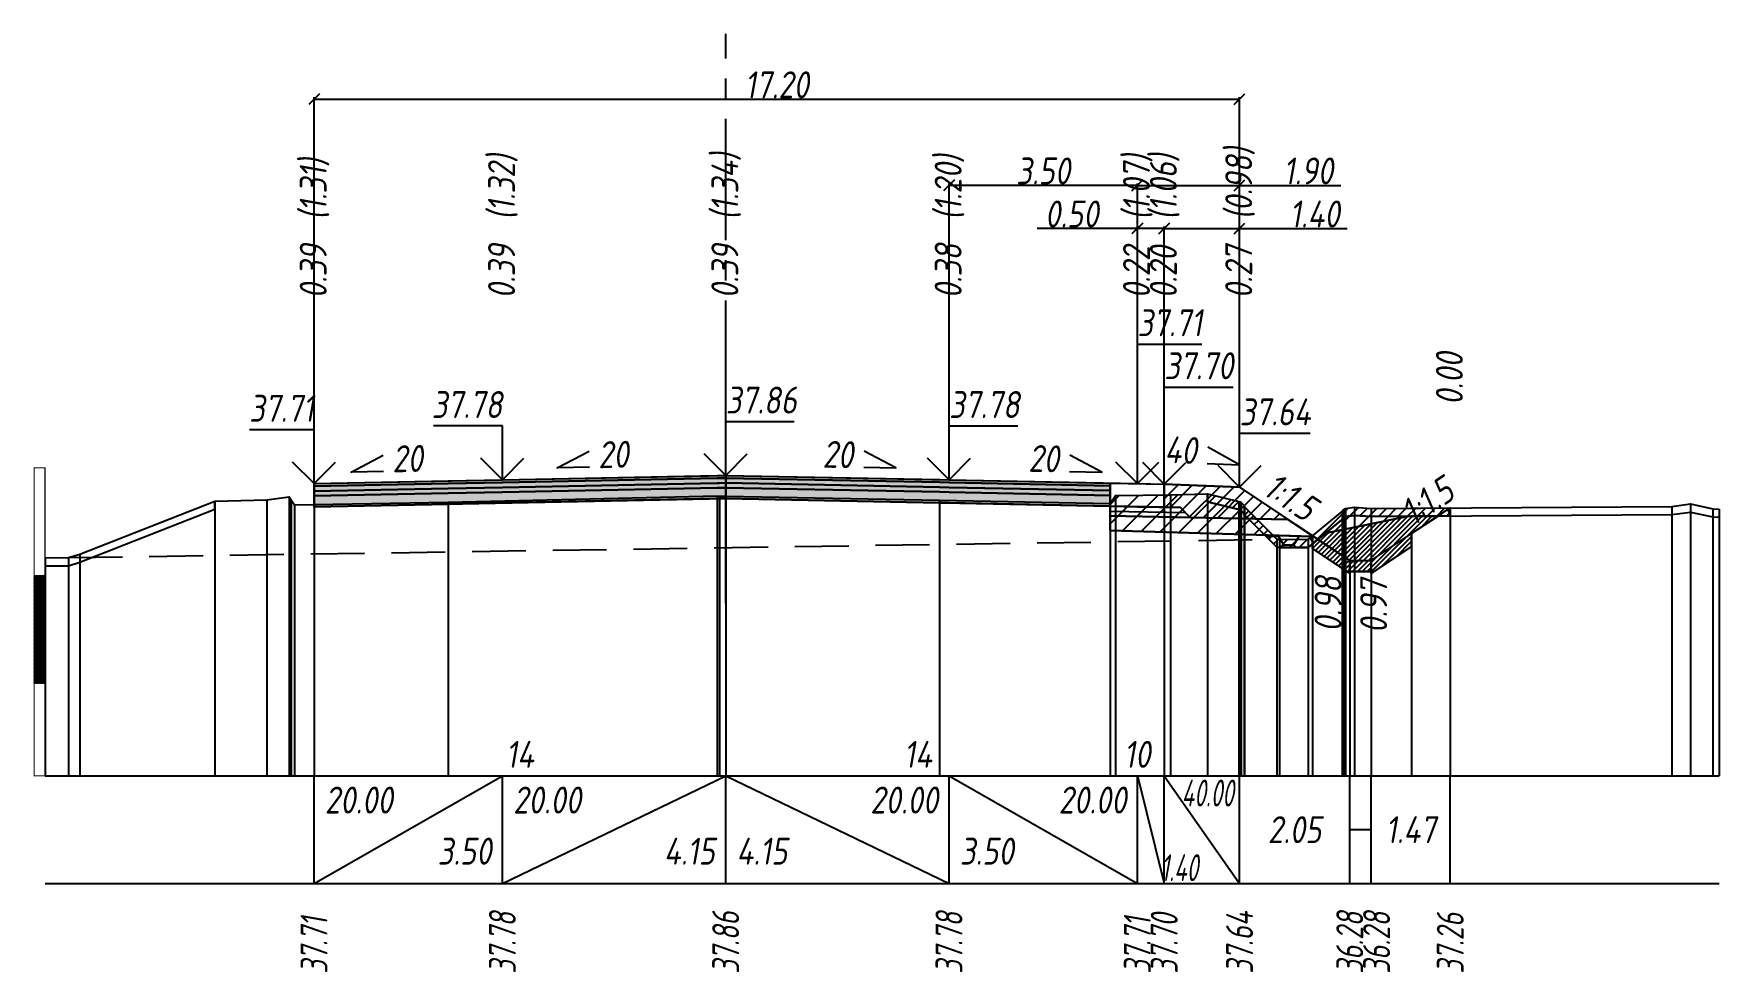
# Model space of a CAD drawing. Extents: x -717 to 1451, y -133302 to 233.
# Drawn here: x 81 to 237.6, y -90543.3 to -90456.1 of the extents above; entities that cross this region are included whole.
import ezdxf
from ezdxf.enums import TextEntityAlignment as Align

# ---------------------------------------------------------------- set-up
doc = ezdxf.new("R2010")
doc.units = 0
doc.linetypes.add('осевая2', pattern=[1.125, 0.75, -0.125, 0.125, -0.125])
doc.linetypes.add('штриховая', pattern=[0.75, 0.5, -0.25])
for name, color, linetype in [('Интерполированный поперечник', 2, 'Continuous'), ('Код_514', 1, 'Continuous'), ('Контур_0', 7, 'Continuous'), ('Контур_2521', 7, 'Continuous'), ('Контур_2564', 7, 'Continuous'), ('Контур_2660', 7, 'Continuous'), ('Контур_2665', 7, 'Continuous'), ('Контур_400', 7, 'Continuous'), ('Контур_508', 7, 'Continuous'), ('Контур_512', 7, 'Continuous'), ('Контур_513', 7, 'Continuous'), ('Красный поперечник', 1, 'Continuous'), ('Линейка абсолютных высот', 7, 'Continuous'), ('Объём_2501', 7, 'Continuous'), ('Объём_2564', 7, 'Continuous'), ('Объём_2650', 7, 'Continuous'), ('Объём_2660', 7, 'Continuous'), ('Объём_2661', 7, 'Continuous'), ('Объём_2663', 7, 'Continuous'), ('Объём_2664', 7, 'Continuous'), ('Объём_2665', 7, 'Continuous'), ('Объём_2666', 7, 'Continuous'), ('Объём_2753', 7, 'Continuous'), ('Ось', 1, 'осевая2'), ('Откосы', 7, 'Continuous'), ('Отметки покрытия', 7, 'Continuous'), ('Рабочие отметки', 7, 'Continuous'), ('Рабочие отметки доп.', 7, 'Continuous'), ('Слои выравнивания', 7, 'Continuous'), ('Таблица', 7, 'Continuous'), ('Уклоны проезжей части', 7, 'Continuous'), ('Черный поперечник', 3, 'Continuous')]:
    doc.layers.add(name, color=color, linetype=linetype)
for name, color, linetype, true_color in [('Контур_2540', 2, 'Continuous', 0xffff00), ('Контур_2560', 2, 'Continuous', 0xffff00), ('Контур_2561', 7, 'Continuous', 0xff8040), ('Контур_2562', 3, 'Continuous', 0x00ff00), ('Контур_2563', 7, 'Continuous', 0xff8000), ('Контур_2570', 7, 'Continuous', 0x80ff00), ('Контур_2583', 3, 'Continuous', 0x00ff00), ('Контур_2584', 3, 'Continuous', 0x00ff00), ('Контур_2725', 7, 'Continuous', 0x323232), ('Контур_2736', 4, 'Continuous', 0x00ffff), ('Контур_2760', 7, 'Continuous', 0x323232), ('Контур_2761', 7, 'Continuous', 0x323232), ('Контур_2762', 7, 'Continuous', 0x323232), ('Контур_2763', 7, 'Continuous', 0x323232), ('Контур_402', 7, 'Continuous', 0xff6464), ('Контур_703', 4, 'Continuous', 0x00ffff), ('Контур_707', 4, 'Continuous', 0x00ffff), ('Контур_720', 131, 'Continuous', 0xaaffff), ('Объём_2500', 7, 'Continuous', 0xc0c0c0), ('Объём_2520', 7, 'Continuous', 0x80ffff), ('Объём_2540', 2, 'Continuous', 0xffff00), ('Объём_2560', 2, 'Continuous', 0xffff00), ('Объём_2561', 7, 'Continuous', 0xff8040), ('Объём_2562', 3, 'Continuous', 0x00ff00), ('Объём_2563', 7, 'Continuous', 0xff8000), ('Объём_2570', 7, 'Continuous', 0x80ff00), ('Объём_2580', 3, 'Continuous', 0x00ff00), ('Объём_2583', 3, 'Continuous', 0x00ff00), ('Объём_2584', 3, 'Continuous', 0x00ff00), ('Объём_2593', 3, 'Continuous', 0x00ff00), ('Объём_2597', 3, 'Continuous', 0x00ff00), ('Объём_2600', 7, 'Continuous', 0x808000), ('Объём_2620', 2, 'Continuous', 0xffff00), ('Объём_2746', 2, 'Continuous', 0xffff00)]:
    doc.layers.add(name, color=color, linetype=linetype, true_color=true_color)
doc.styles.get("Standard").update_dxf_attribs({"font": 'txt', "height": 2.5})
doc.styles.add('М', font='romand.shx', dxfattribs={"width": 0.8, "oblique": 10, "height": 2.5})
doc.dimstyles.get("Standard").update_dxf_attribs({"dimtxt": 0.18, "dimasz": 0.18, "dimexe": 0.18, "dimexo": 0.0625, "dimgap": 0.09, "dimtad": 0, "dimtih": 1, "dimtoh": 1, "dimdec": 4, "dimzin": 0, "dimdsep": 46, "dimtxsty": 'Standard', "dimcen": 0.09, "dimadec": 0, "dimazin": 0, "dimtfac": 1, "dimtdec": 4, "dimtofl": 0, "dimtmove": 0, "dimatfit": 3, "dimfxl": 1, "dimtolj": 1, "dimtzin": 0, "dimarcsym": 0})

# ---------------------------------------------------------------- blocks, each defined once
blk = doc.blocks.new('_Oblique')
at = {"color": 0, "linetype": 'ByBlock', "lineweight": -2}
blk.add_line((-0.5, -0.5), (0.5, 0.5), dxfattribs=at)
blk = doc.blocks.new('*D3387')
at = {"color": 0, "lineweight": -2, "transparency": 16777216}
for p, q in [((186.07, -90497.9), (186.07, -90473.96)), ((186.07, -90474.14), (193.07, -90474.14)), ((193.07, -90498.18), (193.07, -90473.96)), ((193.07, -90474.14), (203.05, -90474.14))]:
    blk.add_line(p, q, dxfattribs=at)
at = {"layer": 'Defpoints', "color": 0, "transparency": 16777216}
for p in [(193.07, -90474.14), (186.07, -90497.96), (193.07, -90498.24)]:
    blk.add_point(p, dxfattribs=at)
at = {"color": 0, "lineweight": -2, "transparency": 16777216, "rotation": 180}
blk.add_blockref('_Oblique', (186.07, -90474.14), dxfattribs=at)
at = {"color": 0, "lineweight": -2, "transparency": 16777216}
blk.add_blockref('_Oblique', (193.07, -90474.14), dxfattribs=at)
at = {"color": 0, "transparency": 16777216, "insert": (200.05, -90472.8), "char_height": 2.5, "width": 0.69, "attachment_point": 5, "style": 'М'}
blk.add_mtext('\\A1;1.40', dxfattribs=at)
blk = doc.blocks.new('*D3388')
at = {"color": 0, "lineweight": -2, "transparency": 16777216}
for p, q in [((183.57, -90474.14), (174.26, -90474.14)), ((183.57, -90497.85), (183.57, -90473.96)), ((186.07, -90474.14), (183.57, -90474.14)), ((186.07, -90497.9), (186.07, -90473.96))]:
    blk.add_line(p, q, dxfattribs=at)
at = {"layer": 'Defpoints', "color": 0, "transparency": 16777216}
for p in [(186.07, -90474.14), (183.57, -90497.91), (186.07, -90497.96)]:
    blk.add_point(p, dxfattribs=at)
at = {"color": 0, "lineweight": -2, "transparency": 16777216, "rotation": 180}
blk.add_blockref('_Oblique', (183.57, -90474.14), dxfattribs=at)
at = {"color": 0, "lineweight": -2, "transparency": 16777216}
blk.add_blockref('_Oblique', (186.07, -90474.14), dxfattribs=at)
at = {"color": 0, "transparency": 16777216, "insert": (177.48, -90472.8), "char_height": 2.5, "width": 0.72, "attachment_point": 5, "style": 'М'}
blk.add_mtext('\\A1;0.50', dxfattribs=at)
blk = doc.blocks.new('*D3389')
at = {"color": 0, "lineweight": -2, "transparency": 16777216}
for p, q in [((166.07, -90497.5), (166.07, -90469.96)), ((183.57, -90470.14), (166.07, -90470.14)), ((183.57, -90497.85), (183.57, -90469.96))]:
    blk.add_line(p, q, dxfattribs=at)
at = {"layer": 'Defpoints', "color": 0, "transparency": 16777216}
for p in [(166.07, -90470.14), (166.07, -90497.56), (183.57, -90497.91)]:
    blk.add_point(p, dxfattribs=at)
at = {"color": 0, "lineweight": -2, "transparency": 16777216, "rotation": 180}
blk.add_blockref('_Oblique', (166.07, -90470.14), dxfattribs=at)
at = {"color": 0, "lineweight": -2, "transparency": 16777216}
blk.add_blockref('_Oblique', (183.57, -90470.14), dxfattribs=at)
at = {"color": 0, "transparency": 16777216, "insert": (174.82, -90468.8), "char_height": 2.5, "width": 0.75, "attachment_point": 5, "style": 'М'}
blk.add_mtext('\\A1;3.50', dxfattribs=at)
blk = doc.blocks.new('*D3390')
at = {"color": 0, "lineweight": -2, "transparency": 16777216}
for p, q in [((183.57, -90497.85), (183.57, -90469.96)), ((183.57, -90470.14), (193.07, -90470.14)), ((193.07, -90498.18), (193.07, -90469.96)), ((193.07, -90470.14), (202.46, -90470.14))]:
    blk.add_line(p, q, dxfattribs=at)
at = {"layer": 'Defpoints', "color": 0, "transparency": 16777216}
for p in [(183.57, -90470.14), (183.57, -90497.91), (193.07, -90498.24)]:
    blk.add_point(p, dxfattribs=at)
at = {"color": 0, "lineweight": -2, "transparency": 16777216, "rotation": 180}
blk.add_blockref('_Oblique', (183.57, -90470.14), dxfattribs=at)
at = {"color": 0, "lineweight": -2, "transparency": 16777216}
blk.add_blockref('_Oblique', (193.07, -90470.14), dxfattribs=at)
at = {"color": 0, "transparency": 16777216, "insert": (199.45, -90468.8), "char_height": 2.5, "width": 0.69, "attachment_point": 5, "style": 'М'}
blk.add_mtext('\\A1;1.90', dxfattribs=at)
blk = doc.blocks.new('*D3391')
at = {"color": 0, "lineweight": -2, "transparency": 16777216}
for p, q in [((107.07, -90497.85), (107.07, -90461.96)), ((107.07, -90462.14), (193.07, -90462.14)), ((193.07, -90498.18), (193.07, -90461.96))]:
    blk.add_line(p, q, dxfattribs=at)
at = {"layer": 'Defpoints', "color": 0, "transparency": 16777216}
for p in [(193.07, -90462.14), (107.07, -90497.91), (193.07, -90498.24)]:
    blk.add_point(p, dxfattribs=at)
at = {"color": 0, "lineweight": -2, "transparency": 16777216, "rotation": 180}
blk.add_blockref('_Oblique', (107.07, -90462.14), dxfattribs=at)
at = {"color": 0, "lineweight": -2, "transparency": 16777216}
blk.add_blockref('_Oblique', (193.07, -90462.14), dxfattribs=at)
at = {"color": 0, "transparency": 16777216, "insert": (150.07, -90460.8), "char_height": 2.5, "width": 0.87, "attachment_point": 5, "style": 'М'}
blk.add_mtext('\\A1;17.20', dxfattribs=at)

msp = doc.modelspace()

# ---------------------------------------------------------------- hatches: boundary and pattern name
at = {"transparency": 33554681}
h = msp.add_hatch(dxfattribs=at)
h.set_pattern_fill('ANGLE', color=256)
h.set_pattern_definition([(0, (0, 0), (0, 6.985), [5.08, -1.905]), (90, (0, 0), (-6.985, 4e-16), [5.08, -1.905])])
h.paths.add_polyline_path([(199.427, -90503.78), (196.762, -90503.772), (196.526, -90503.765), (195.402, -90502.633), (199.839, -90502.767), (199.839, -90503.441)])
at = {"layer": 'Линейка абсолютных высот'}
h = msp.add_hatch(dxfattribs=at)
h.set_pattern_fill('ANSI37', scale=0.3, style=0)
h.set_pattern_definition([(45.00000125, (2.065976, -2497.30141), (-0.026516505928, 0.026516504769), []), (135.00000034, (2.065976, -2497.30141), (-0.02651650519, -0.026516505506), [])])
h.paths.add_polyline_path([(82.066, -90516.385), (82.066, -90506.385), (81.066, -90506.385), (81.066, -90516.385)])
at = {"layer": 'Объём_2563'}
h = msp.add_hatch(dxfattribs=at)
h.set_pattern_fill('ANSI31', color=256, scale=0.3)
h.paths.add_polyline_path([(188.484, -90500.994), (187.566, -90500.076), (186.066, -90500.046), (186.066, -90497.896), (193.066, -90498.176), (197.566, -90501.176)])
at = {"layer": 'Объём_2570'}
h = msp.add_hatch(dxfattribs=at)
h.set_pattern_fill('ANSI31', color=256, scale=0.2)
h.paths.add_polyline_path([(212.642, -90500.857), (205.291, -90500.907), (203.743, -90500.8), (202.899, -90500.912), (202.648, -90501.103), (202.598, -90501.176), (199.427, -90503.78), (196.762, -90503.772), (196.526, -90503.765), (193.532, -90500.751), (193.48, -90500.644), (193.214, -90500.346), (193.166, -90500.303), (193.003, -90500.256), (190.073, -90499.558), (190.073, -90498.808), (193.003, -90499.506), (193.166, -90499.553), (193.214, -90499.596), (193.48, -90499.894), (193.532, -90500.001), (196.526, -90503.015), (196.762, -90503.022), (199.427, -90503.03), (202.598, -90500.426), (202.648, -90500.353), (202.899, -90500.162), (203.743, -90500.05), (205.291, -90500.157), (212.642, -90500.107)])
at = {"layer": 'Объём_2600'}
h = msp.add_hatch(dxfattribs=at)
h.set_pattern_fill('ANSI31', color=6, scale=0.4)
h.paths.add_polyline_path([(193.214, -90500.346), (193.48, -90500.644), (193.532, -90500.751), (195.402, -90502.633), (181.045, -90502.203), (181.045, -90499.688), (181.546, -90498.939), (186.662, -90498.907), (190.073, -90498.808), (190.073, -90499.558), (193.003, -90500.256), (193.166, -90500.303)])
h = msp.add_hatch(dxfattribs=at)
h.set_pattern_fill('ANSI31', color=6, scale=0.4)
h.paths.add_polyline_path([(208.798, -90500.883), (201.05, -90502.447), (202.598, -90501.176), (202.648, -90501.103), (202.899, -90500.912), (203.743, -90500.8), (205.291, -90500.907)])
h = msp.add_hatch(dxfattribs=at)
h.set_pattern_fill('HONEY', color=5, scale=0.3)
h.paths.add_polyline_path([(211.505, -90500.865), (212.642, -90500.107), (212.642, -90500.857)])
h = msp.add_hatch(dxfattribs=at)
h.set_pattern_fill('HONEY', color=5, scale=0.3)
h.paths.add_polyline_path([(199.427, -90503.78), (196.762, -90503.772), (196.526, -90503.765), (195.402, -90502.633), (199.839, -90502.767), (199.839, -90503.441)])
at = {"layer": 'Объём_2620'}
h = msp.add_hatch(dxfattribs=at)
h.set_pattern_fill('ANSI31', color=2, scale=0.1)
h.paths.add_polyline_path([(201.05, -90502.447), (208.798, -90500.883), (211.505, -90500.865), (209.052, -90502.5), (209.052, -90503.702), (205.302, -90506.202), (205.302, -90506), (203.302, -90506), (203.302, -90506.202), (199.839, -90503.893), (199.839, -90503.441)])
at = {"layer": 'Слои выравнивания'}
for color, points in [(2, [(107.066, -90497.846), (119.538, -90497.596), (124.566, -90497.496), (144.514, -90497.097), (144.726, -90497.093), (145.316, -90497.081), (145.316, -90497.331), (144.726, -90497.343), (144.514, -90497.347), (124.566, -90497.746), (119.538, -90497.846), (107.066, -90498.096)]), (3, [(107.066, -90498.096), (119.538, -90497.846), (124.566, -90497.746), (144.514, -90497.347), (144.726, -90497.343), (145.316, -90497.331), (145.316, -90497.781), (144.726, -90497.793), (144.514, -90497.797), (124.566, -90498.196), (119.538, -90498.296), (107.066, -90498.546)]), (4, [(107.066, -90498.546), (119.538, -90498.296), (124.566, -90498.196), (144.514, -90497.797), (144.726, -90497.793), (145.316, -90497.781), (145.316, -90498.231), (144.726, -90498.243), (144.514, -90498.247), (124.566, -90498.646), (119.538, -90498.746), (107.066, -90498.996)]), (5, [(107.066, -90498.996), (119.538, -90498.746), (124.566, -90498.646), (144.514, -90498.247), (144.726, -90498.243), (145.316, -90498.231), (145.316, -90499.231), (144.726, -90499.243), (144.514, -90499.247), (124.566, -90499.646), (119.538, -90499.746), (107.066, -90499.996)]), (2, [(145.316, -90497.081), (165.193, -90497.478), (166.066, -90497.496), (181.045, -90497.795), (181.045, -90498.045), (166.066, -90497.746), (165.193, -90497.728), (145.316, -90497.331)]), (3, [(145.316, -90497.331), (165.193, -90497.728), (166.066, -90497.746), (181.045, -90498.045), (181.045, -90498.495), (166.066, -90498.196), (165.193, -90498.178), (145.316, -90497.781)]), (4, [(145.316, -90497.781), (165.193, -90498.178), (166.066, -90498.196), (181.045, -90498.495), (181.045, -90498.945), (166.066, -90498.646), (165.193, -90498.628), (145.316, -90498.231)]), (5, [(145.316, -90498.231), (165.193, -90498.628), (166.066, -90498.646), (181.045, -90498.945), (181.045, -90499.945), (166.066, -90499.646), (165.193, -90499.628), (145.316, -90499.231)])]:
    msp.add_hatch(color=color, dxfattribs=at).paths.add_polyline_path(points)

# ---------------------------------------------------------------- linework, layer by layer
at = {"layer": 'Интерполированный поперечник', "linetype": 'штриховая', "ltscale": 10, "flags": 128}
msp.add_lwpolyline([(84.257, -90504.724), (196.526, -90503.015)], dxfattribs=at)
at = {"layer": 'Код_514'}
for p, q in [((107.066, -90535), (107.066, -90525)), ((107.066, -90535), (124.566, -90525)), ((124.566, -90535), (124.566, -90525)), ((124.566, -90535), (145.316, -90525)), ((145.316, -90535), (145.316, -90525)), ((145.316, -90525), (166.066, -90535)), ((166.066, -90535), (166.066, -90525)), ((166.066, -90525), (183.566, -90535)), ((183.566, -90535), (183.566, -90525)), ((183.566, -90525), (186.066, -90535)), ((186.066, -90535), (186.066, -90525)), ((186.066, -90525), (193.066, -90535)), ((193.066, -90535), (193.066, -90525)), ((203.302, -90535), (203.302, -90525)), ((205.302, -90535), (205.302, -90525)), ((212.642, -90535), (212.642, -90525)), ((203.302, -90530), (205.302, -90530))]:
    msp.add_line(p, q, dxfattribs=at)
at = {"layer": 'Контур_0', "color": 18, "true_color": 0x000000, "flags": 128}
for points in [[(107.066, -90497.846), (107.066, -90501.896)], [(181.045, -90497.795), (186.066, -90497.896), (186.066, -90500.046), (181.045, -90499.945), (181.045, -90497.795), (181.045, -90497.795)], [(183.566, -90499.996), (187.566, -90500.076), (188.484, -90500.994), (181.045, -90500.845), (181.045, -90499.945), (183.566, -90499.996), (183.566, -90499.996)], [(186.066, -90500.046), (187.566, -90500.076), (188.484, -90500.994), (197.566, -90501.176)]]:
    msp.add_lwpolyline(points, dxfattribs=at)
at = {"layer": 'Контур_2521', "color": 18, "true_color": 0x000000, "flags": 128}
msp.add_lwpolyline([(181.045, -90500.395), (188.025, -90500.535)], dxfattribs=at)
at = {"layer": 'Контур_2540', "flags": 128}
msp.add_lwpolyline([(197.566, -90501.176), (199.839, -90502.691), (199.839, -90502.767), (181.045, -90502.203), (181.045, -90500.845), (197.566, -90501.176), (197.566, -90501.176)], dxfattribs=at)
at = {"layer": 'Контур_2560', "flags": 128}
msp.add_lwpolyline([(186.066, -90497.896), (193.066, -90498.176), (193.066, -90498.176), (193.066, -90498.176)], dxfattribs=at)
at = {"layer": 'Контур_2561', "flags": 128}
msp.add_lwpolyline([(186.066, -90497.896), (186.066, -90497.896), (193.066, -90498.176), (193.066, -90498.176), (186.066, -90497.896)], dxfattribs=at)
at = {"layer": 'Контур_2562', "flags": 128}
msp.add_lwpolyline([(193.066, -90498.176), (193.066, -90498.176), (193.066, -90498.176), (193.066, -90498.176), (193.066, -90498.176)], dxfattribs=at)
at = {"layer": 'Контур_2563', "flags": 128}
msp.add_lwpolyline([(188.484, -90500.994), (187.566, -90500.076), (186.066, -90500.046), (186.066, -90497.896), (193.066, -90498.176), (197.566, -90501.176), (188.484, -90500.994), (188.484, -90500.994)], dxfattribs=at)
at = {"layer": 'Контур_2564', "flags": 128}
msp.add_lwpolyline([(186.066, -90497.896), (193.066, -90498.176)], dxfattribs=at)
at = {"layer": 'Контур_2570', "flags": 128}
msp.add_lwpolyline([(82.066, -90505.492), (84.257, -90505.474), (85.309, -90505.142), (97.853, -90500.231), (97.853, -90499.481), (102.678, -90499.35), (104.749, -90499.076), (104.939, -90499.359), (105.251, -90499.82), (119.538, -90499.573), (144.514, -90498.992), (144.726, -90499.007), (145.316, -90499.017), (165.193, -90499.375), (181.045, -90499.688), (181.546, -90498.939), (186.662, -90498.907), (190.073, -90498.808), (190.073, -90499.558), (193.003, -90500.256), (193.166, -90500.303), (193.214, -90500.346), (193.48, -90500.644), (193.532, -90500.751), (196.526, -90503.765), (196.762, -90503.772), (199.427, -90503.78), (202.598, -90501.176), (202.648, -90501.103), (202.862, -90500.944), (202.899, -90500.912), (203.743, -90500.8), (205.291, -90500.907), (233.218, -90500.717), (234.954, -90500.49), (237.028, -90500.934), (237.642, -90500.964)], dxfattribs=at)
at = {"layer": 'Контур_2583', "flags": 128}
for points in [[(199.839, -90502.691), (203.302, -90505), (203.302, -90506.202), (199.839, -90503.893), (199.839, -90502.691)], [(205.302, -90505), (209.052, -90502.5), (209.052, -90503.702), (205.302, -90506.202), (205.302, -90505)]]:
    msp.add_lwpolyline(points, dxfattribs=at)
at = {"layer": 'Контур_2584', "flags": 128}
msp.add_lwpolyline([(203.302, -90505), (205.302, -90505), (205.302, -90506), (203.302, -90506), (203.302, -90505)], dxfattribs=at)
at = {"layer": 'Контур_2660', "flags": 128}
msp.add_lwpolyline([(181.045, -90502.203), (199.839, -90502.767)], dxfattribs=at)
at = {"layer": 'Контур_2665', "flags": 128}
msp.add_lwpolyline([(193.066, -90498.176), (193.066, -90498.176)], dxfattribs=at)
at = {"layer": 'Контур_2725', "flags": 128}
msp.add_lwpolyline([(107.066, -90499.996), (119.538, -90499.746), (124.566, -90499.646), (144.514, -90499.247), (144.726, -90499.243), (145.316, -90499.231), (165.193, -90499.628), (166.066, -90499.646), (181.045, -90499.945)], dxfattribs=at)
at = {"layer": 'Контур_2736', "flags": 128}
msp.add_lwpolyline([(193.066, -90498.176), (199.839, -90502.691), (199.839, -90502.691), (203.302, -90505)], dxfattribs=at)
at = {"layer": 'Контур_2760', "flags": 128}
msp.add_lwpolyline([(107.066, -90497.846), (119.538, -90497.596), (124.566, -90497.496), (144.514, -90497.097), (144.726, -90497.093), (145.316, -90497.081), (165.193, -90497.478), (166.066, -90497.496), (181.045, -90497.795)], dxfattribs=at)
at = {"layer": 'Контур_2761', "flags": 128}
msp.add_lwpolyline([(107.066, -90498.096), (119.538, -90497.846), (124.566, -90497.746), (144.514, -90497.347), (144.726, -90497.343), (145.316, -90497.331), (165.193, -90497.728), (166.066, -90497.746), (181.045, -90498.045)], dxfattribs=at)
at = {"layer": 'Контур_2762', "flags": 128}
msp.add_lwpolyline([(107.066, -90498.546), (119.538, -90498.296), (124.566, -90498.196), (144.514, -90497.797), (144.726, -90497.793), (145.316, -90497.781), (165.193, -90498.178), (166.066, -90498.196), (181.045, -90498.495)], dxfattribs=at)
at = {"layer": 'Контур_2763', "flags": 128}
msp.add_lwpolyline([(107.066, -90498.996), (119.538, -90498.746), (124.566, -90498.646), (144.514, -90498.247), (144.726, -90498.243), (145.316, -90498.231), (165.193, -90498.628), (166.066, -90498.646), (181.045, -90498.945)], dxfattribs=at)
at = {"layer": 'Контур_400', "flags": 128}
for points in [[(107.066, -90497.846), (124.566, -90497.496), (145.316, -90497.081)], [(145.316, -90497.081), (166.066, -90497.496), (183.566, -90497.846), (183.566, -90497.846), (183.566, -90497.846), (183.566, -90497.846), (183.566, -90497.846), (183.566, -90497.846), (186.066, -90497.896)]]:
    msp.add_lwpolyline(points, dxfattribs=at)
at = {"layer": 'Контур_402', "flags": 128}
msp.add_lwpolyline([(107.066, -90499.996), (145.316, -90499.231), (181.045, -90499.945), (181.045, -90502.203), (199.839, -90502.767)], dxfattribs=at)
at = {"layer": 'Контур_508', "flags": 128}
msp.add_lwpolyline([(107.066, -90499.996), (145.316, -90499.231), (181.045, -90499.945), (181.045, -90502.203), (199.839, -90502.767), (199.839, -90503.893), (203.302, -90506.202), (203.302, -90506), (205.302, -90506), (205.302, -90506.202), (209.052, -90503.702), (209.052, -90502.5), (212.642, -90500.107)], dxfattribs=at)
at = {"layer": 'Контур_512', "flags": 128}
msp.add_lwpolyline([(181.045, -90502.203), (199.839, -90502.767), (199.839, -90503.893), (203.302, -90506.202), (203.302, -90506), (205.302, -90506), (205.302, -90506.202), (209.052, -90503.702), (209.052, -90502.5), (212.642, -90500.107)], dxfattribs=at)
at = {"layer": 'Контур_513', "flags": 128}
msp.add_lwpolyline([(107.066, -90499.996), (145.316, -90499.231), (181.045, -90499.945), (181.045, -90502.203), (199.839, -90502.767), (199.839, -90503.893), (203.302, -90506.202), (203.302, -90506), (205.302, -90506), (205.302, -90506.202), (209.052, -90503.702), (209.052, -90502.5), (212.642, -90500.107)], dxfattribs=at)
at = {"layer": 'Контур_703', "flags": 128}
for points in [[(193.066, -90498.176), (199.839, -90502.691)], [(199.839, -90502.691), (203.302, -90505)]]:
    msp.add_lwpolyline(points, dxfattribs=at)
at = {"layer": 'Контур_707', "flags": 128}
msp.add_lwpolyline([(205.302, -90505), (212.642, -90500.107)], dxfattribs=at)
at = {"layer": 'Контур_720', "flags": 128}
msp.add_lwpolyline([(203.302, -90505), (205.302, -90505)], dxfattribs=at)
at = {"layer": 'Красный поперечник'}
for p, q in [((107.066, -90497.846), (124.566, -90497.496)), ((124.566, -90497.496), (145.316, -90497.081)), ((145.316, -90497.081), (166.066, -90497.496)), ((166.066, -90497.496), (183.566, -90497.846)), ((183.566, -90497.846), (186.066, -90497.896)), ((186.066, -90497.896), (193.066, -90498.176)), ((193.066, -90498.176), (203.302, -90505)), ((205.302, -90505), (212.642, -90500.107)), ((212.642, -90500.107), (212.642, -90525)), ((181.045, -90502.203), (181.045, -90525)), ((199.839, -90502.767), (199.839, -90525)), ((209.052, -90502.5), (209.052, -90525)), ((199.839, -90503.893), (199.839, -90525)), ((209.052, -90503.702), (209.052, -90525)), ((203.302, -90505), (205.302, -90505)), ((203.302, -90506), (203.302, -90525)), ((203.302, -90506.202), (203.302, -90525)), ((205.302, -90506), (205.302, -90525)), ((205.302, -90506.202), (205.302, -90525))]:
    msp.add_line(p, q, dxfattribs=at)
at = {"layer": 'Линейка абсолютных высот', "color": 7, "const_width": 0.1, "flags": 128}
for points in [[(82.066, -90506.385), (82.066, -90496.385), (81.066, -90496.385), (81.066, -90506.385), (82.066, -90506.385)], [(82.066, -90516.385), (82.066, -90506.385), (81.066, -90506.385), (81.066, -90516.385), (82.066, -90516.385)], [(82.066, -90525), (82.066, -90516.385), (81.066, -90516.385), (81.066, -90525), (82.066, -90525)]]:
    msp.add_lwpolyline(points, dxfattribs=at)
at = {"layer": 'Объём_2500', "color": 18, "true_color": 0x000000, "flags": 128}
msp.add_lwpolyline([(181.045, -90497.795), (186.066, -90497.896), (186.066, -90500.046), (181.045, -90499.945), (181.045, -90497.795), (181.045, -90497.795)], dxfattribs=at)
at = {"layer": 'Объём_2501', "flags": 128}
for points in [[(107.066, -90497.846), (124.566, -90497.496), (145.316, -90497.081)], [(145.316, -90497.081), (166.066, -90497.496), (183.566, -90497.846), (183.566, -90497.846), (183.566, -90497.846), (183.566, -90497.846), (183.566, -90497.846), (183.566, -90497.846), (186.066, -90497.896)]]:
    msp.add_lwpolyline(points, dxfattribs=at)
at = {"layer": 'Объём_2520', "color": 250, "flags": 128}
msp.add_lwpolyline([(183.566, -90499.996), (187.566, -90500.076), (188.484, -90500.994), (181.045, -90500.845), (181.045, -90499.945), (183.566, -90499.996), (183.566, -90499.996)], dxfattribs=at)
at = {"layer": 'Объём_2540', "flags": 128}
msp.add_lwpolyline([(197.566, -90501.176), (199.839, -90502.691), (199.839, -90502.767), (181.045, -90502.203), (181.045, -90500.845), (197.566, -90501.176), (197.566, -90501.176)], dxfattribs=at)
at = {"layer": 'Объём_2560', "flags": 128}
msp.add_lwpolyline([(186.066, -90497.896), (193.066, -90498.176), (193.066, -90498.176), (193.066, -90498.176)], dxfattribs=at)
at = {"layer": 'Объём_2561', "flags": 128}
msp.add_lwpolyline([(186.066, -90497.896), (186.066, -90497.896), (193.066, -90498.176), (193.066, -90498.176), (186.066, -90497.896)], dxfattribs=at)
at = {"layer": 'Объём_2562', "flags": 128}
msp.add_lwpolyline([(193.066, -90498.176), (193.066, -90498.176), (193.066, -90498.176), (193.066, -90498.176), (193.066, -90498.176)], dxfattribs=at)
at = {"layer": 'Объём_2563', "color": 250, "flags": 128}
msp.add_lwpolyline([(188.484, -90500.994), (187.566, -90500.076), (186.066, -90500.046), (186.066, -90497.896), (193.066, -90498.176), (197.566, -90501.176), (188.484, -90500.994), (188.484, -90500.994)], dxfattribs=at)
at = {"layer": 'Объём_2564', "flags": 128}
msp.add_lwpolyline([(186.066, -90497.896), (193.066, -90498.176)], dxfattribs=at)
at = {"layer": 'Объём_2570', "flags": 128}
msp.add_lwpolyline([(212.642, -90500.857), (205.291, -90500.907), (203.743, -90500.8), (202.899, -90500.912), (202.648, -90501.103), (202.598, -90501.176), (199.427, -90503.78), (196.762, -90503.772), (196.526, -90503.765), (193.532, -90500.751), (193.48, -90500.644), (193.214, -90500.346), (193.166, -90500.303), (193.003, -90500.256), (190.073, -90499.558), (190.073, -90498.808), (193.003, -90499.506), (193.166, -90499.553), (193.214, -90499.596), (193.48, -90499.894), (193.532, -90500.001), (196.526, -90503.015), (196.762, -90503.022), (199.427, -90503.03), (202.598, -90500.426), (202.648, -90500.353), (202.899, -90500.162), (203.743, -90500.05), (205.291, -90500.157), (212.642, -90500.107), (212.642, -90500.857), (212.642, -90500.857)], dxfattribs=at)
at = {"layer": 'Объём_2580', "flags": 128}
msp.add_lwpolyline([(209.052, -90502.5), (212.642, -90500.107)], dxfattribs=at)
at = {"layer": 'Объём_2583', "flags": 128}
for points in [[(199.839, -90502.691), (203.302, -90505), (203.302, -90506.202), (199.839, -90503.893), (199.839, -90502.691)], [(205.302, -90505), (209.052, -90502.5), (209.052, -90503.702), (205.302, -90506.202), (205.302, -90505)]]:
    msp.add_lwpolyline(points, dxfattribs=at)
at = {"layer": 'Объём_2584', "flags": 128}
msp.add_lwpolyline([(203.302, -90505), (205.302, -90505), (205.302, -90506), (203.302, -90506), (203.302, -90505)], dxfattribs=at)
at = {"layer": 'Объём_2593', "flags": 128}
for points in [[(199.839, -90502.691), (203.302, -90505)], [(205.302, -90505), (209.052, -90502.5)]]:
    msp.add_lwpolyline(points, dxfattribs=at)
at = {"layer": 'Объём_2597', "flags": 128}
msp.add_lwpolyline([(203.302, -90505), (205.302, -90505)], dxfattribs=at)
at = {"layer": 'Объём_2600', "color": 5, "flags": 128}
for points in [[(211.505, -90500.865), (212.642, -90500.107), (212.642, -90500.857), (211.505, -90500.865), (211.505, -90500.865)], [(199.427, -90503.78), (196.762, -90503.772), (196.526, -90503.765), (195.402, -90502.633), (199.839, -90502.767), (199.839, -90503.441), (199.427, -90503.78), (199.427, -90503.78)]]:
    msp.add_lwpolyline(points, dxfattribs=at)
at = {"layer": 'Объём_2620', "flags": 128}
msp.add_lwpolyline([(201.05, -90502.447), (208.798, -90500.883), (211.505, -90500.865), (209.052, -90502.5), (209.052, -90503.702), (205.302, -90506.202), (205.302, -90506), (203.302, -90506), (203.302, -90506.202), (199.839, -90503.893), (199.839, -90503.441), (201.05, -90502.447), (201.05, -90502.447)], dxfattribs=at)
at = {"layer": 'Объём_2650', "color": 6, "flags": 128}
for points in [[(193.214, -90500.346), (193.48, -90500.644), (193.532, -90500.751), (195.402, -90502.633), (181.045, -90502.203), (181.045, -90499.688), (181.546, -90498.939), (186.662, -90498.907), (190.073, -90498.808), (190.073, -90499.558), (193.003, -90500.256), (193.166, -90500.303), (193.214, -90500.346), (193.214, -90500.346)], [(208.798, -90500.883), (201.05, -90502.447), (202.598, -90501.176), (202.648, -90501.103), (202.899, -90500.912), (203.743, -90500.8), (205.291, -90500.907), (208.798, -90500.883), (208.798, -90500.883)]]:
    msp.add_lwpolyline(points, dxfattribs=at)
at = {"layer": 'Объём_2660', "flags": 128}
msp.add_lwpolyline([(181.045, -90502.203), (199.839, -90502.767)], dxfattribs=at)
at = {"layer": 'Объём_2661', "flags": 128}
msp.add_lwpolyline([(193.066, -90498.176), (199.839, -90502.691)], dxfattribs=at)
at = {"layer": 'Объём_2663', "flags": 128}
for points in [[(205.302, -90505), (212.642, -90500.107)], [(199.839, -90502.691), (203.302, -90505)]]:
    msp.add_lwpolyline(points, dxfattribs=at)
at = {"layer": 'Объём_2664', "flags": 128}
msp.add_lwpolyline([(203.302, -90505), (205.302, -90505)], dxfattribs=at)
at = {"layer": 'Объём_2665', "flags": 128}
msp.add_lwpolyline([(193.066, -90498.176), (193.066, -90498.176)], dxfattribs=at)
at = {"layer": 'Объём_2666', "flags": 128}
msp.add_lwpolyline([(193.066, -90498.176), (199.839, -90502.691)], dxfattribs=at)
at = {"layer": 'Объём_2746', "flags": 128}
for points in [[(193.214, -90500.346), (193.48, -90500.644), (193.532, -90500.751), (195.402, -90502.633), (181.045, -90502.203), (181.045, -90499.688), (181.546, -90498.939), (186.662, -90498.907), (190.073, -90498.808), (190.073, -90499.558), (193.003, -90500.256), (193.166, -90500.303), (193.214, -90500.346), (193.214, -90500.346)], [(203.302, -90505), (205.302, -90505), (209.052, -90502.5), (209.052, -90503.702), (205.302, -90506.202), (205.302, -90506), (203.302, -90506), (203.302, -90506.202), (199.839, -90503.893), (199.839, -90503.441), (200.343, -90503.027), (203.302, -90505), (203.302, -90505)]]:
    msp.add_lwpolyline(points, dxfattribs=at)
at = {"layer": 'Объём_2753', "flags": 128}
msp.add_lwpolyline([(181.045, -90497.795), (181.045, -90497.795)], dxfattribs=at)
at = {"layer": 'Ось', "ltscale": 15}
msp.add_line((145.316, -90508.971), (145.316, -90456.052), dxfattribs=at)
at = {"layer": 'Отметки покрытия', "color": 1}
for p, q in [((183.566, -90497.846), (183.566, -90484.896)), ((183.566, -90484.896), (189.566, -90484.896)), ((186.066, -90497.896), (186.066, -90488.896)), ((186.066, -90488.896), (192.466, -90488.896)), ((145.316, -90497.081), (145.316, -90492.081)), ((145.316, -90492.081), (151.666, -90492.081)), ((107.066, -90492.846), (101.066, -90492.846)), ((107.066, -90497.846), (107.066, -90492.846)), ((124.566, -90492.496), (118.166, -90492.496)), ((124.566, -90497.496), (124.566, -90492.496)), ((166.066, -90497.496), (166.066, -90492.496)), ((166.066, -90492.496), (172.466, -90492.496)), ((193.066, -90498.176), (193.066, -90493.176)), ((193.066, -90493.176), (199.616, -90493.176)), ((145.316, -90497.081), (143.316, -90495.081)), ((145.316, -90497.081), (147.316, -90495.081)), ((107.066, -90497.846), (105.066, -90495.846)), ((107.066, -90497.846), (109.066, -90495.846)), ((124.566, -90497.496), (122.566, -90495.496)), ((124.566, -90497.496), (126.566, -90495.496)), ((166.066, -90497.496), (164.066, -90495.496)), ((166.066, -90497.496), (168.066, -90495.496)), ((183.566, -90497.846), (181.566, -90495.846)), ((183.566, -90497.846), (185.566, -90495.846)), ((186.066, -90497.896), (184.066, -90495.896)), ((186.066, -90497.896), (188.066, -90495.896)), ((193.066, -90498.176), (191.066, -90496.176)), ((193.066, -90498.176), (195.066, -90496.176))]:
    msp.add_line(p, q, dxfattribs=at)
at = {"layer": 'Слои выравнивания'}
for p, q in [((107.066, -90497.846), (107.066, -90525)), ((145.316, -90497.081), (145.316, -90525)), ((181.045, -90497.795), (181.045, -90525)), ((186.066, -90497.896), (186.066, -90525))]:
    msp.add_line(p, q, dxfattribs=at)
at = {"layer": 'Слои выравнивания', "color": 2, "flags": 128}
for points in [[(107.066, -90497.846), (119.538, -90497.596), (124.566, -90497.496), (144.514, -90497.097), (144.726, -90497.093), (145.316, -90497.081), (145.316, -90497.331), (144.726, -90497.343), (144.514, -90497.347), (124.566, -90497.746), (119.538, -90497.846), (107.066, -90498.096)], [(145.316, -90497.081), (165.193, -90497.478), (166.066, -90497.496), (181.045, -90497.795), (181.045, -90498.045), (166.066, -90497.746), (165.193, -90497.728), (145.316, -90497.331)]]:
    msp.add_lwpolyline(points, close=True, dxfattribs=at)
at = {"layer": 'Слои выравнивания', "color": 3, "flags": 128}
for points in [[(107.066, -90498.096), (119.538, -90497.846), (124.566, -90497.746), (144.514, -90497.347), (144.726, -90497.343), (145.316, -90497.331), (145.316, -90497.781), (144.726, -90497.793), (144.514, -90497.797), (124.566, -90498.196), (119.538, -90498.296), (107.066, -90498.546)], [(145.316, -90497.331), (165.193, -90497.728), (166.066, -90497.746), (181.045, -90498.045), (181.045, -90498.495), (166.066, -90498.196), (165.193, -90498.178), (145.316, -90497.781)]]:
    msp.add_lwpolyline(points, close=True, dxfattribs=at)
at = {"layer": 'Слои выравнивания', "color": 4, "flags": 128}
for points in [[(107.066, -90498.546), (119.538, -90498.296), (124.566, -90498.196), (144.514, -90497.797), (144.726, -90497.793), (145.316, -90497.781), (145.316, -90498.231), (144.726, -90498.243), (144.514, -90498.247), (124.566, -90498.646), (119.538, -90498.746), (107.066, -90498.996)], [(145.316, -90497.781), (165.193, -90498.178), (166.066, -90498.196), (181.045, -90498.495), (181.045, -90498.945), (166.066, -90498.646), (165.193, -90498.628), (145.316, -90498.231)]]:
    msp.add_lwpolyline(points, close=True, dxfattribs=at)
at = {"layer": 'Слои выравнивания', "color": 5, "flags": 128}
for points in [[(107.066, -90498.996), (119.538, -90498.746), (124.566, -90498.646), (144.514, -90498.247), (144.726, -90498.243), (145.316, -90498.231), (145.316, -90499.231), (144.726, -90499.243), (144.514, -90499.247), (124.566, -90499.646), (119.538, -90499.746), (107.066, -90499.996)], [(145.316, -90498.231), (165.193, -90498.628), (166.066, -90498.646), (181.045, -90498.945), (181.045, -90499.945), (166.066, -90499.646), (165.193, -90499.628), (145.316, -90499.231)]]:
    msp.add_lwpolyline(points, close=True, dxfattribs=at)
at = {"layer": 'Таблица'}
for p, q in [((82.066, -90525), (237.642, -90525)), ((82.066, -90535), (237.642, -90535))]:
    msp.add_line(p, q, dxfattribs=at)
at = {"layer": 'Уклоны проезжей части', "color": 1, "flags": 128}
for points in [[(113.525, -90496.718), (110.525, -90496.778), (113.495, -90495.218)], [(132.65, -90496.336), (129.65, -90496.396), (132.62, -90494.836)], [(158.139, -90496.336), (161.138, -90496.396), (158.169, -90494.836)], [(177.264, -90496.718), (180.263, -90496.778), (177.294, -90495.218)], [(190.058, -90495.972), (193.055, -90496.092), (190.117, -90494.473)]]:
    msp.add_lwpolyline(points, dxfattribs=at)
at = {"layer": 'Черный поперечник', "color": 7}
for p, q in [((97.853, -90499.481), (97.853, -90525)), ((102.678, -90499.35), (102.678, -90525)), ((104.749, -90499.076), (104.749, -90525)), ((104.939, -90499.359), (104.939, -90525)), ((105.251, -90499.82), (105.251, -90525)), ((119.538, -90499.573), (119.538, -90525)), ((144.514, -90498.992), (144.514, -90525)), ((144.726, -90499.007), (144.726, -90525)), ((145.316, -90499.017), (145.316, -90525)), ((165.193, -90499.375), (165.193, -90525)), ((181.045, -90499.688), (181.045, -90525)), ((181.546, -90498.939), (181.546, -90525)), ((186.662, -90498.907), (186.662, -90525)), ((190.073, -90498.808), (190.073, -90525)), ((193.003, -90499.506), (193.003, -90525)), ((193.166, -90499.553), (193.166, -90525)), ((193.214, -90499.596), (193.214, -90525)), ((193.48, -90499.894), (193.48, -90525)), ((193.532, -90500.001), (193.532, -90525)), ((233.218, -90499.967), (233.218, -90525)), ((234.954, -90499.74), (234.954, -90525)), ((202.598, -90500.426), (202.598, -90525)), ((202.648, -90500.353), (202.648, -90525)), ((202.862, -90500.194), (202.862, -90525)), ((202.899, -90500.162), (202.899, -90525)), ((203.743, -90500.05), (203.743, -90525)), ((205.291, -90500.157), (205.291, -90525)), ((237.028, -90500.184), (237.028, -90525)), ((237.642, -90500.214), (237.642, -90525)), ((196.526, -90503.015), (196.526, -90525)), ((196.762, -90503.022), (196.762, -90525)), ((199.427, -90503.03), (199.427, -90525)), ((85.309, -90504.392), (85.309, -90525)), ((82.066, -90504.742), (82.066, -90525)), ((84.257, -90504.724), (84.257, -90525))]:
    msp.add_line(p, q, dxfattribs=at)
at = {"layer": 'Черный поперечник', "flags": 128}
msp.add_lwpolyline([(82.066, -90504.742), (84.257, -90504.724), (85.309, -90504.392), (97.853, -90499.481), (102.678, -90499.35), (104.749, -90499.076), (104.939, -90499.359), (105.251, -90499.82), (119.538, -90499.573), (144.514, -90498.992), (144.726, -90499.007), (145.316, -90499.017), (165.193, -90499.375), (181.045, -90499.688), (181.546, -90498.939), (186.662, -90498.907), (190.073, -90498.808), (193.003, -90499.506), (193.166, -90499.553), (193.214, -90499.596), (193.48, -90499.894), (193.532, -90500.001), (196.526, -90503.015), (196.762, -90503.022), (199.427, -90503.03), (202.598, -90500.426), (202.648, -90500.353), (202.862, -90500.194), (202.899, -90500.162), (203.743, -90500.05), (205.291, -90500.157), (233.218, -90499.967), (234.954, -90499.74), (237.028, -90500.184), (237.642, -90500.214)], dxfattribs=at)

# ---------------------------------------------------------------- texts
at = {"layer": 'Код_514', "style": 'М', "oblique": 10, "width": 0.8}
for p in [(108.066, -90526), (125.566, -90526)]:
    msp.add_text('20.00', height=2.5, dxfattribs=at).set_placement(p, align=Align.TOP_LEFT)
at = {"layer": 'Код_514', "style": 'М', "oblique": 10}
for s, width, p in [('20.00', 0.8, (165.066, -90526)), ('20.00', 0.8, (182.566, -90526)), ('40.00', 0.6, (192.522, -90525.349))]:
    msp.add_text(s, height=2.5, dxfattribs=dict(at, width=width)).set_placement(p, align=Align.TOP_RIGHT)
at = {"layer": 'Код_514', "style": 'М', "oblique": 10, "width": 0.8}
for s, p in [('2.05', (198.184, -90530)), ('1.47', (208.972, -90530))]:
    msp.add_text(s, height=2.5, dxfattribs=at).set_placement(p, align=Align.MIDDLE_CENTER)
for s, p in [('3.50', (123.566, -90534)), ('4.15', (144.316, -90534))]:
    msp.add_text(s, height=2.5, dxfattribs=at).set_placement(p, align=Align.BOTTOM_RIGHT)
at = {"layer": 'Код_514', "style": 'М', "oblique": 10}
for s, width, p in [('4.15', 0.8, (146.316, -90534)), ('3.50', 0.8, (167.066, -90534)), ('1.40', 0.6, (185.73, -90535.531))]:
    msp.add_text(s, height=2.5, dxfattribs=dict(at, width=width)).set_placement(p, align=Align.BOTTOM_LEFT)
at = {"layer": 'Код_514', "style": 'М', "oblique": 10, "width": 0.7}
for s, p in [('37.78', (124.566, -90543.382)), ('37.86', (145.316, -90543.382)), ('37.78', (166.066, -90543.382)), ('37.64', (193.066, -90543.382)), ('36.28', (203.302, -90543.382)), ('36.28', (205.802, -90543.382)), ('37.71', (107.066, -90543.382)), ('37.71', (183.566, -90543.382)), ('37.70', (186.066, -90543.382)), ('37.26', (212.642, -90543.382))]:
    msp.add_text(s, height=2.5, rotation=90, dxfattribs=at).set_placement(p, align=Align.MIDDLE_LEFT)
at = {"layer": 'Откосы', "color": 1, "style": 'М', "oblique": 10, "width": 0.8}
for s, rotation, p in [('40', 357.70938, (187.531, -90496.731)), ('20', 1.14576, (115.796, -90497.527)), ('20', 1.14576, (134.921, -90497.145)), ('20', 358.85423, (155.711, -90497.145)), ('20', 358.85423, (174.836, -90497.527)), ('1:1.5', 326.30994, (196.718, -90500.754)), ('1:1.5', 33.69007, (211.65, -90501.114))]:
    msp.add_text(s, height=2.5, rotation=rotation, dxfattribs=at).set_placement(p, align=Align.BOTTOM_CENTER)
at = {"layer": 'Отметки покрытия', "color": 1, "style": 'М', "oblique": 10, "width": 0.8}
for s, p in [('37.71', (183.566, -90484.903)), ('37.70', (186.066, -90488.903)), ('37.86', (145.316, -90492.088)), ('37.78', (166.066, -90492.503)), ('37.64', (193.066, -90493.183))]:
    msp.add_text(s, height=2.5, dxfattribs=at).set_placement(p, align=Align.BOTTOM_LEFT)
for s, p in [('37.71', (107.066, -90492.853)), ('37.78', (124.566, -90492.503))]:
    msp.add_text(s, height=2.5, dxfattribs=at).set_placement(p, align=Align.BOTTOM_RIGHT)
at = {"layer": 'Рабочие отметки', "color": 1, "style": 'М', "oblique": 10, "width": 0.8}
for s, p in [('0.39', (106.988, -90480.646)), ('0.39', (124.488, -90480.646)), ('0.39', (145.238, -90480.646)), ('0.38', (165.988, -90480.646)), ('0.22', (183.488, -90480.646)), ('0.20', (185.988, -90480.646)), ('0.27', (192.988, -90480.646)), ('0.00', (212.564, -90490.538))]:
    msp.add_text(s, height=2.5, rotation=90, dxfattribs=at).set_placement(p, align=Align.MIDDLE_LEFT)
for s, p in [('0.98', (201.289, -90506.465)), ('0.97', (205.524, -90506.707))]:
    msp.add_text(s, height=2.5, rotation=90, dxfattribs=at).set_placement(p, align=Align.MIDDLE_RIGHT)
at = {"layer": 'Рабочие отметки доп.', "color": 1, "style": 'М', "oblique": 10, "width": 0.8}
for s, p in [('(1.32)', (124.488, -90473.346)), ('(1.34)', (145.238, -90473.346)), ('(1.07)', (183.488, -90473.346)), ('(1.06)', (185.988, -90473.346)), ('(0.98)', (192.988, -90473.296)), ('(1.31)', (106.988, -90473.346)), ('(1.20)', (165.988, -90473.346))]:
    msp.add_text(s, height=2.5, rotation=90, dxfattribs=at).set_placement(p, align=Align.MIDDLE_LEFT)
at = {"layer": 'Слои выравнивания', "style": 'М', "oblique": 10, "width": 0.8}
for s, p in [('14', (126.191, -90525)), ('14', (163.181, -90525)), ('10', (183.556, -90525))]:
    msp.add_text(s, height=2.5, dxfattribs=at).set_placement(p, align=Align.BOTTOM_CENTER)

# ---------------------------------------------------------------- dimensions: what is measured, and where the dimension line sits
at = {"color": 5}
dim = msp.add_linear_dim(base=(193.066, -90462.143), p1=(107.066, -90497.908), p2=(193.066, -90498.238), angle=180, dimstyle='Standard', override={"dimtxt": 2.5, "dimasz": 1, "dimtad": 1, "dimdec": 2, "dimlfac": 0.2, "dimtxsty": 'М', "dimblk1": 'Oblique', "dimblk2": 'Oblique', "dimsah": 1}, dxfattribs=at)
dim.commit()
dim.dimension.update_dxf_attribs({"geometry": '*D3391', "text_midpoint": (150.066, -90460.803)})
dim = msp.add_linear_dim(base=(166.066, -90470.143), p1=(183.566, -90497.908), p2=(166.066, -90497.558), dimstyle='Standard', override={"dimtxt": 2.5, "dimasz": 1, "dimtad": 1, "dimdec": 2, "dimlfac": 0.2, "dimtxsty": 'М', "dimblk1": 'Oblique', "dimblk2": 'Oblique', "dimsah": 1}, dxfattribs=at)
dim.commit()
dim.dimension.update_dxf_attribs({"geometry": '*D3389', "text_midpoint": (174.816, -90468.803)})
dim = msp.add_linear_dim(base=(183.566, -90470.143), p1=(193.066, -90498.238), p2=(183.566, -90497.908), dimstyle='Standard', override={"dimtxt": 2.5, "dimasz": 1, "dimtad": 1, "dimdec": 2, "dimlfac": 0.2, "dimtxsty": 'М', "dimblk1": 'Oblique', "dimblk2": 'Oblique', "dimsah": 1}, dxfattribs=at)
dim.commit()
dim.dimension.update_dxf_attribs({"geometry": '*D3390', "text_midpoint": (199.451, -90470.143), "dimtype": 160})
for base, p1, p2, picture, middle in [((186.066, -90474.143), (183.566, -90497.908), (186.066, -90497.958), '*D3388', (177.483, -90474.143)), ((193.066, -90474.143), (186.066, -90497.958), (193.066, -90498.238), '*D3387', (200.048, -90474.143))]:
    dim = msp.add_linear_dim(base=base, p1=p1, p2=p2, angle=180, dimstyle='Standard', override={"dimtxt": 2.5, "dimasz": 1, "dimtad": 1, "dimdec": 2, "dimlfac": 0.2, "dimtxsty": 'М', "dimblk1": 'Oblique', "dimblk2": 'Oblique', "dimsah": 1}, dxfattribs=at)
    dim.commit()
    dim.dimension.update_dxf_attribs({"geometry": picture, "text_midpoint": middle, "dimtype": 160})

doc.saveas('drawing.dxf')
